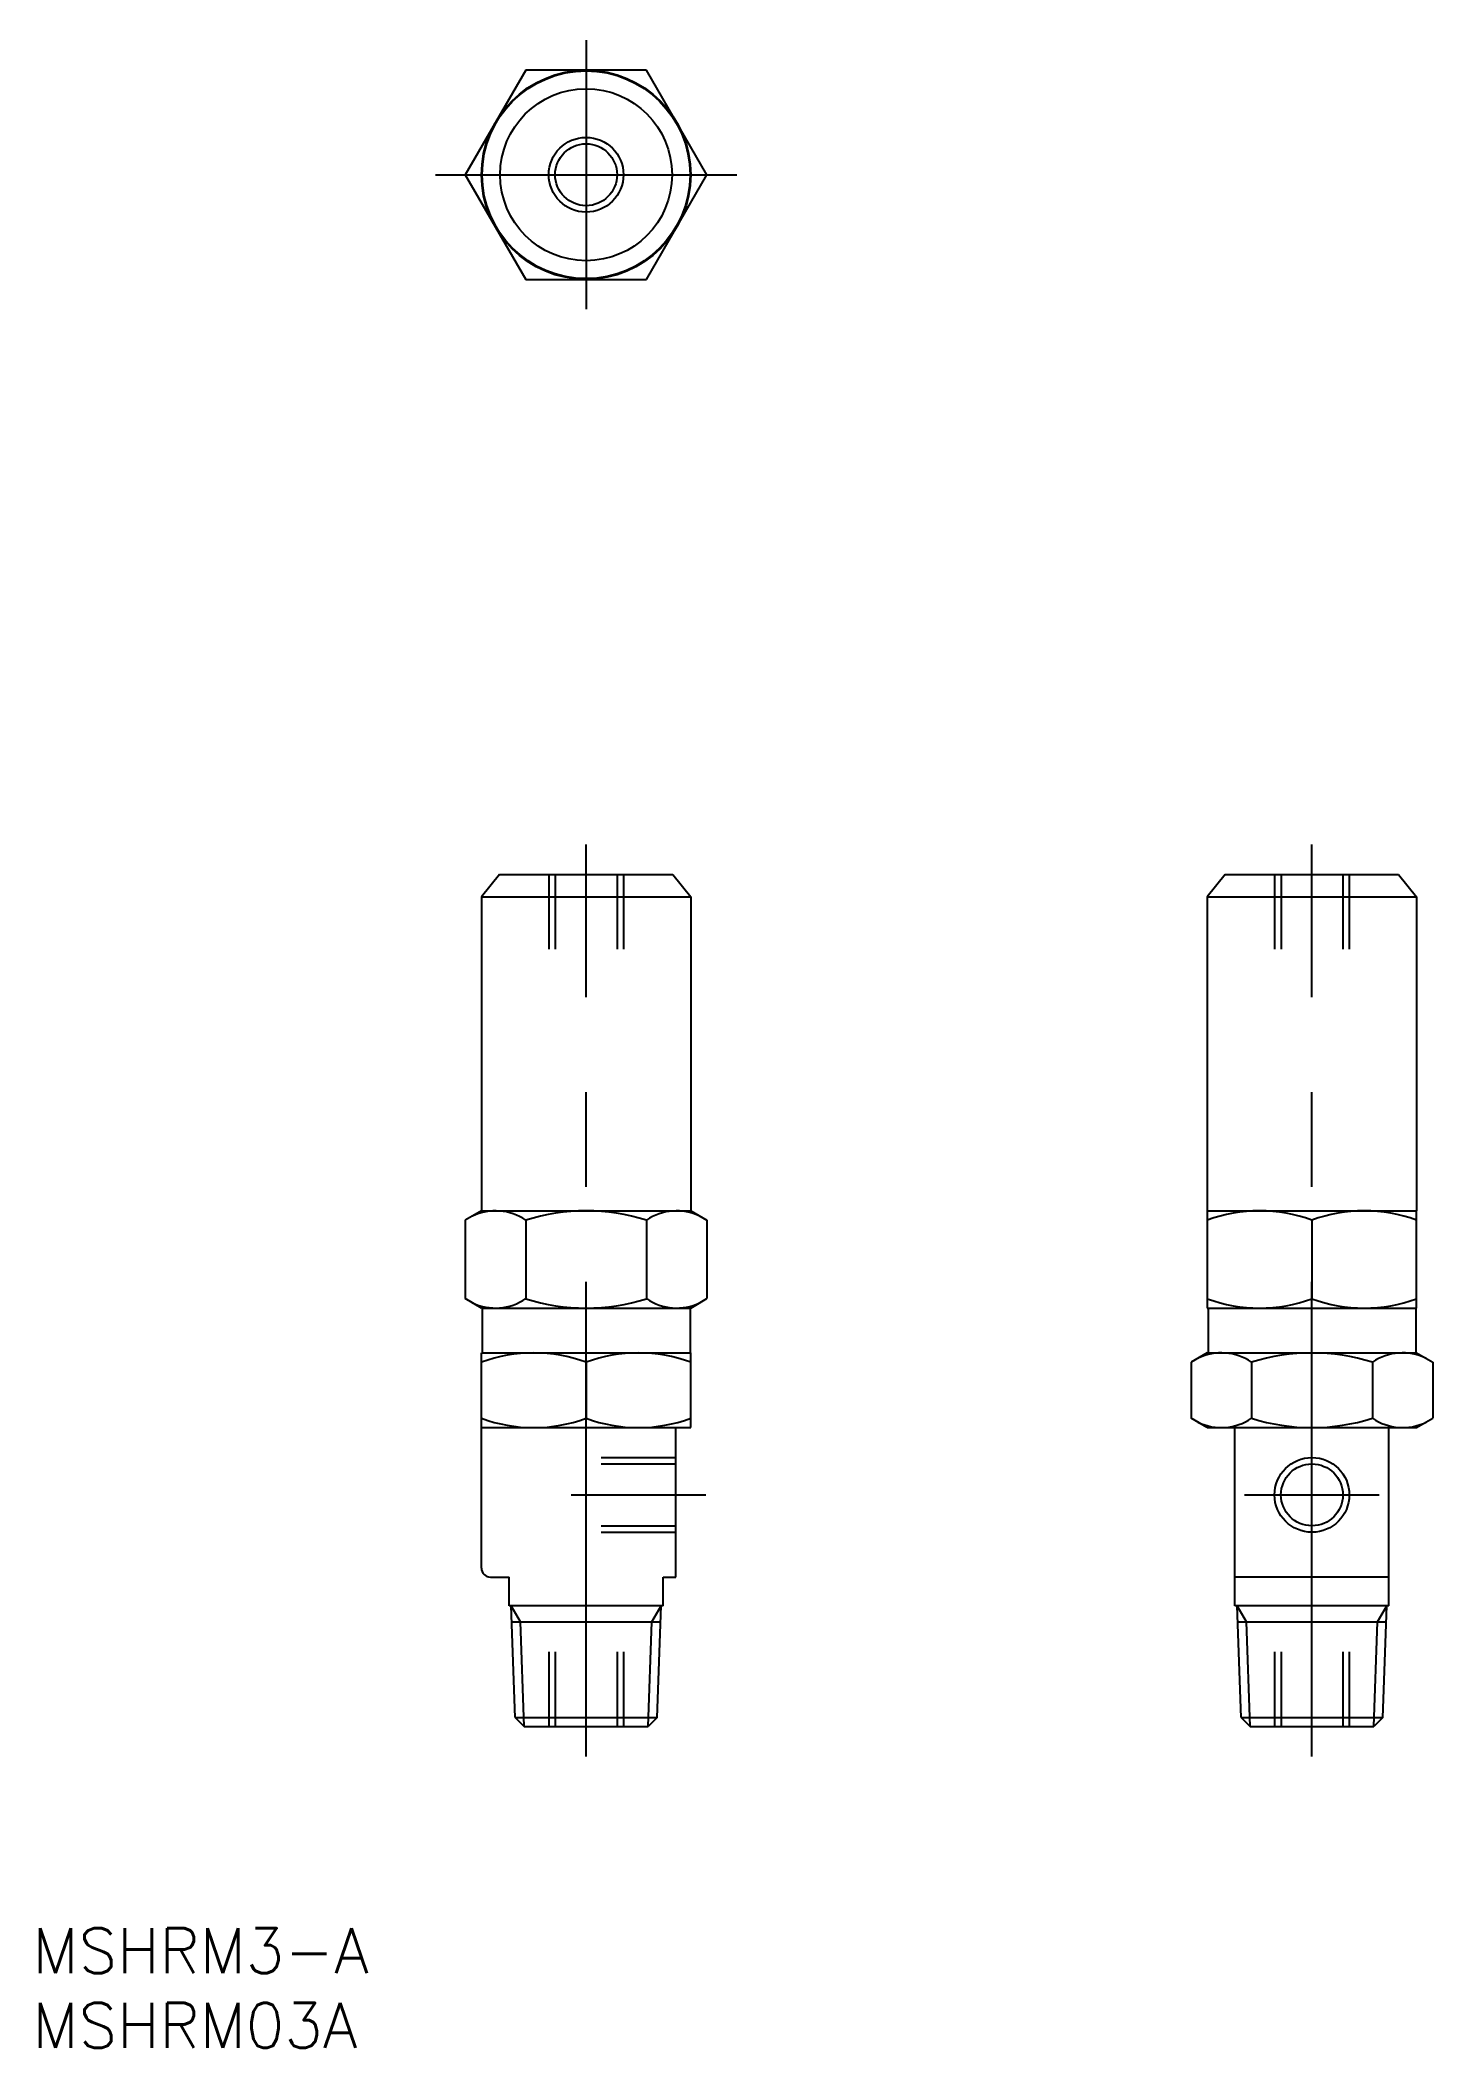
# Model space of a CAD drawing. Extents: x -37 to 57, y -78 to 56.
import ezdxf

# ---------------------------------------------------------------- set-up
doc = ezdxf.new("R2010")
doc.units = 0
doc.linetypes.add('CENTER', pattern=[50.8, 31.75, -6.35, 6.35, -6.35])
doc.linetypes.add('DASHED', pattern=[19.05, 12.7, -6.35])
doc.layers.get('0').update_dxf_attribs({"linetype": 'CONTINUOUS'})
doc.layers.add('CENTER', color=1, linetype='CENTER')
doc.styles.get("Standard").update_dxf_attribs({"font": 'txt.shx', "height": 3, "bigfont": 'bigfont.shx'})

# ---------------------------------------------------------------- blocks, each defined once
blk = doc.blocks.new('*U6')
at = {"color": 7, "linetype": 'CONTINUOUS'}
blk.add_text('MSHRM3-A', height=3, dxfattribs=at).set_placement((-37.03, -73.49))
blk = doc.blocks.new('*U7')
at = {"color": 7, "linetype": 'CONTINUOUS'}
blk.add_text('MSHRM03A', height=3, dxfattribs=at).set_placement((-37.03, -78.49))

msp = doc.modelspace()

# ---------------------------------------------------------------- linework, layer by layer
at = {"color": 7, "linetype": 'CONTINUOUS'}
for p, q in [((-4.04, 53.81), (-8.08, 46.81)), ((4.04, 53.81), (-4.04, 53.81)), ((8.08, 46.81), (4.04, 53.81)), ((-8.08, 46.81), (-4.04, 39.81)), ((4.04, 39.81), (8.08, 46.81)), ((-4.04, 39.81), (4.04, 39.81)), ((-5.8, 0), (-7, -1.5)), ((-5.8, 0), (5.8, 0)), ((42.75, 0), (41.55, -1.5)), ((42.75, 0), (54.35, 0)), ((5.8, 0), (7, -1.5)), ((54.35, 0), (55.55, -1.5)), ((-7, -1.5), (-7, -22.5)), ((-7, -1.5), (7, -1.5)), ((7, -1.5), (7, -22.5)), ((41.55, -1.5), (41.55, -22.5)), ((41.55, -1.5), (55.55, -1.5)), ((55.55, -1.5), (55.55, -22.5)), ((-7, -22.5), (-8.08, -23.13)), ((-7, -22.5), (7, -22.5)), ((7, -22.5), (8.08, -23.13)), ((41.55, -22.5), (55.55, -22.5)), ((41.55, -22.5), (41.55, -29)), ((45.05, -22.5), (52.05, -22.5)), ((55.55, -29), (55.55, -22.5)), ((-8.08, -23.13), (-8.08, -28.37)), ((-4.04, -23.13), (-4.04, -28.37)), ((4.04, -23.13), (4.04, -28.37)), ((8.08, -23.13), (8.08, -28.37)), ((48.55, -23.13), (48.55, -28.37)), ((-7, -29), (-8.08, -28.37)), ((-7, -29), (7, -29)), ((-6.95, -29), (-6.95, -32)), ((6.95, -29), (6.95, -32)), ((7, -29), (8.08, -28.37)), ((41.55, -29), (55.55, -29)), ((41.6, -29), (41.6, -32)), ((55.5, -29), (55.5, -32)), ((-7, -46.4), (-7, -32)), ((-7, -32), (7, -32)), ((-3.5, -32), (3.5, -32)), ((7, -37), (7, -32)), ((41.55, -32), (40.47, -32.63)), ((41.55, -32), (55.55, -32)), ((55.55, -32), (56.64, -32.63)), ((0, -32.63), (0, -36.37)), ((40.47, -32.63), (40.47, -36.37)), ((44.51, -32.63), (44.51, -36.37)), ((52.6, -32.63), (52.6, -36.37)), ((56.64, -32.63), (56.64, -36.37)), ((-7, -37), (7, -37)), ((6, -47), (6, -37)), ((41.55, -37), (40.47, -36.37)), ((41.55, -37), (55.55, -37)), ((43.4, -48.93), (43.4, -37)), ((53.7, -48.93), (53.7, -37)), ((55.55, -37), (56.64, -36.37)), ((-6.4, -47), (-5.15, -47)), ((-5.15, -48.93), (-5.15, -47)), ((5.15, -47), (6, -47)), ((5.15, -48.93), (5.15, -47)), ((53.7, -47), (43.4, -47)), ((5.15, -48.93), (-5.15, -48.93)), ((5.15, -48.93), (-5.15, -48.93)), ((-4.75, -56.4), (-5.01, -48.93)), ((4.75, -56.4), (5.01, -48.93)), ((53.7, -48.93), (43.4, -48.93)), ((43.81, -56.4), (43.55, -48.93)), ((53.3, -56.4), (53.56, -48.93)), ((-4.97, -50), (4.97, -50)), ((43.58, -50), (53.52, -50)), ((-4.75, -56.4), (-4.14, -57)), ((-4.75, -56.4), (4.75, -56.4)), ((4.75, -56.4), (4.14, -57)), ((43.81, -56.4), (44.41, -57)), ((43.81, -56.4), (53.3, -56.4)), ((53.3, -56.4), (52.7, -57)), ((-4.14, -57), (4.14, -57)), ((-3.94, -57), (3.94, -57)), ((44.41, -57), (52.7, -57)), ((44.61, -57), (52.49, -57))]:
    msp.add_line(p, q, dxfattribs=at)
at = {"color": 3, "linetype": 'DASHED'}
for p, q in [((-2.5, 0), (-2.5, -5)), ((-2.07, 0), (-2.07, -5)), ((2.07, 0), (2.07, -5)), ((2.5, 0), (2.5, -5)), ((46.05, 0), (46.05, -5)), ((46.49, 0), (46.49, -5)), ((50.62, 0), (50.62, -5)), ((51.05, 0), (51.05, -5)), ((1, -39), (6, -39)), ((1, -39.43), (6, -39.43)), ((1, -43.57), (6, -43.57)), ((1, -44), (6, -44)), ((-2.5, -52), (-2.5, -57)), ((-2.07, -52), (-2.07, -57)), ((2.07, -52), (2.07, -57)), ((2.5, -52), (2.5, -57)), ((46.05, -52), (46.05, -57)), ((46.49, -52), (46.49, -57)), ((50.62, -52), (50.62, -57)), ((51.05, -52), (51.05, -57))]:
    msp.add_line(p, q, dxfattribs=at)
at = {"color": 3, "linetype": 'CONTINUOUS'}
for p, q in [((-4.39, -50), (-5.01, -48.93)), ((4.39, -50), (5.01, -48.93)), ((44.17, -50), (43.55, -48.93)), ((52.94, -50), (53.56, -48.93)), ((-4.14, -57), (-4.39, -50)), ((4.14, -57), (4.39, -50)), ((44.41, -57), (44.17, -50)), ((52.7, -57), (52.94, -50))]:
    msp.add_line(p, q, dxfattribs=at)
at = {"color": 7, "linetype": 'CONTINUOUS'}
for centre, radius in [((0, 46.81), 7), ((0, 46.81), 6.95), ((0, 46.81), 5.75), ((0, 46.81), 2.07), ((48.55, -41.5), 2.07)]:
    msp.add_circle(centre, radius, dxfattribs=at)
at = {"color": 3, "linetype": 'CONTINUOUS'}
for centre in [(0, 46.81), (48.55, -41.5)]:
    msp.add_circle(centre, 2.5, dxfattribs=at)
at = {"color": 7, "linetype": 'CONTINUOUS'}
for centre, radius, start, end in [((-6.06, -26.08), 3.58, 55.6158, 115.6158), ((0, -35.87), 13.37, 72.412, 107.588), ((6.06, -26.08), 3.58, 64.3842, 124.3842), ((45.05, -32.62), 10.12, 69.7742, 110.2258), ((52.05, -32.62), 10.12, 69.7742, 110.2258), ((-6.06, -25.42), 3.58, 244.3842, 304.3842), ((0, -15.63), 13.37, 252.412, 287.588), ((6.06, -25.42), 3.58, 235.6158, 295.6158), ((45.05, -18.88), 10.12, 249.7742, 290.2258), ((52.05, -18.88), 10.12, 249.7742, 290.2258), ((-3.5, -42.12), 10.12, 69.7742, 110.2258), ((3.5, -42.12), 10.12, 69.7742, 110.2258), ((42.49, -35.58), 3.58, 55.6158, 115.6158), ((48.55, -45.37), 13.37, 72.412, 107.588), ((54.62, -35.58), 3.58, 64.3842, 124.3842), ((-3.5, -26.88), 10.12, 249.7742, 290.2258), ((3.5, -26.88), 10.12, 249.7742, 290.2258), ((42.49, -33.42), 3.58, 244.3842, 304.3842), ((48.55, -23.63), 13.37, 252.412, 287.588), ((54.62, -33.42), 3.58, 235.6158, 295.6158), ((-6.4, -46.4), 0.6, 180, 270)]:
    msp.add_arc(centre, radius, start, end, dxfattribs=at)
at = {"layer": 'CENTER', "color": 1, "linetype": 'CENTER'}
for p, q in [((0, 55.81), (0, 37.81)), ((-10.08, 46.81), (10.08, 46.81)), ((0, -59), (0, 2)), ((48.55, -59), (48.55, 2)), ((-1, -41.5), (8, -41.5)), ((44.05, -41.5), (53.05, -41.5))]:
    msp.add_line(p, q, dxfattribs=at)

# ---------------------------------------------------------------- block references
at = {"color": 7, "linetype": 'CONTINUOUS'}
for name in ['*U6', '*U7']:
    msp.add_blockref(name, (0, 0), dxfattribs=at)

doc.saveas('drawing.dxf')
